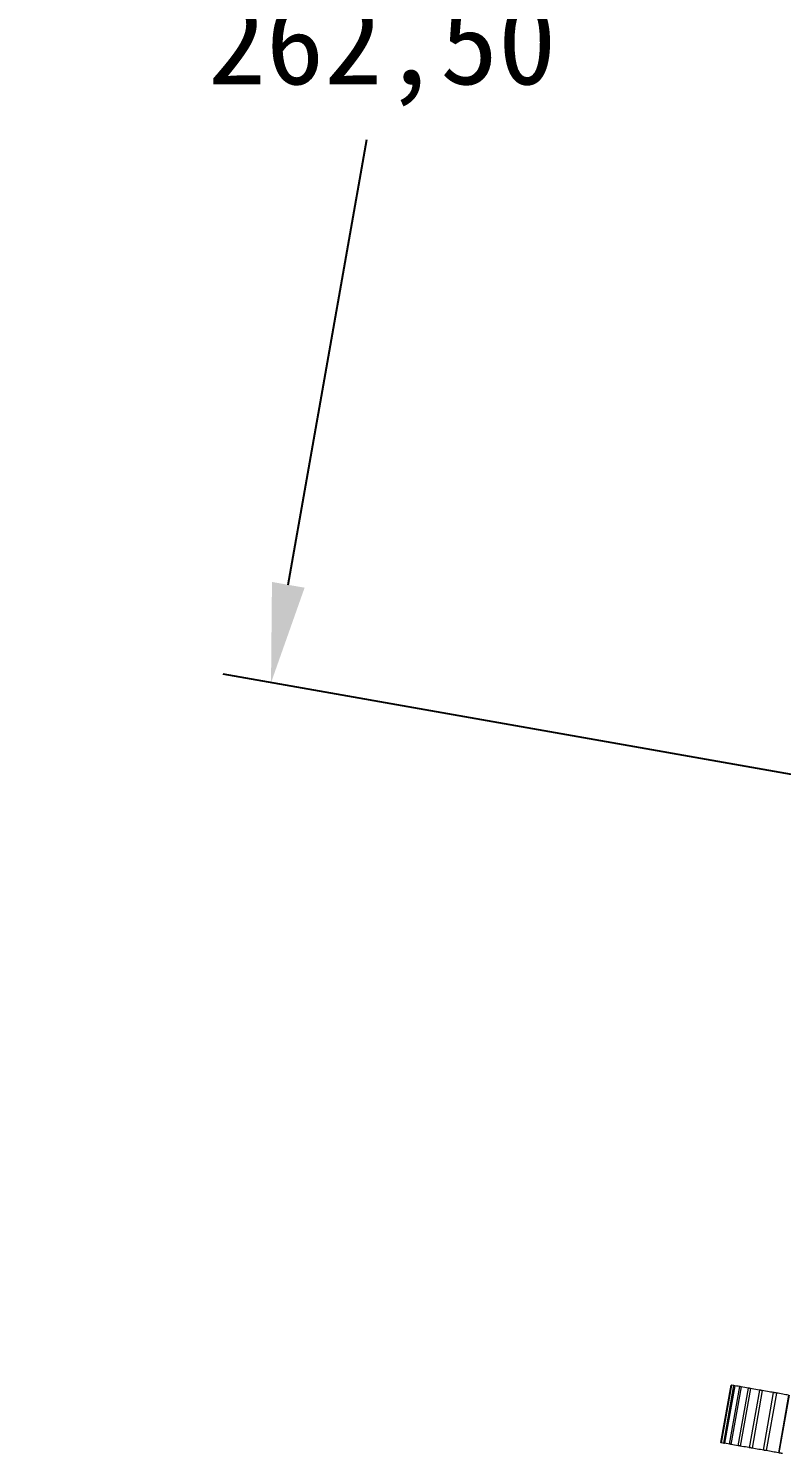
# Model space of a CAD drawing. Header units: millimetres. Extents: x 0 to 1189, y 0 to 841.
# Drawn here: x 884 to 914.9, y 596.2 to 654.7 of the extents above; entities that cross this region are included whole.
import ezdxf

# ---------------------------------------------------------------- set-up
doc = ezdxf.new("R2010")
doc.units = ezdxf.units.MM
doc.linetypes.add('CENTERX2', pattern=[20.32, 12.7, -2.54, 2.54, -2.54])
doc.layers.get('0').update_dxf_attribs({"lineweight": 18})
doc.layers.add('中心线层', color=1, linetype='CENTERX2', lineweight=15)
doc.layers.add('尺寸线层', color=3, linetype='Continuous', lineweight=18)
doc.dimstyles.new('ISO-25', dxfattribs={"dimtxt": 2.5, "dimasz": 2.5, "dimexe": 1.25, "dimexo": 0.625, "dimtad": 1, "dimtxsty": 'Standard', "dimcen": 2.5, "dimdle": 5, "dimadec": 0, "dimazin": 0, "dimtfac": 1, "dimtmove": 0, "dimatfit": 3, "dimfxl": 1, "dimarcsym": 0})

# ---------------------------------------------------------------- blocks, each defined once
blk = doc.blocks.new('*X31')
at = {"layer": '尺寸线层'}
for points in [[(932.073, 650.166), (933.412, 649.93), (932.034, 646.03)], [(930.135, 639.175), (931.475, 638.939), (931.513, 643.075)]]:
    blk.add_hatch(color=0, dxfattribs=at).paths.add_polyline_path(points, flags=0)
at = {"layer": '尺寸线层', "color": 0, "linetype": 'Continuous', "lineweight": -2}
for p, q in [((932.743, 650.048), (933.451, 654.066)), ((943.429, 644.021), (930.065, 646.377)), ((932.034, 646.03), (931.513, 643.075)), ((942.908, 641.066), (929.544, 643.422)), ((930.805, 639.057), (930.096, 635.039)), ((930.096, 635.039), (916.88, 635.039))]:
    blk.add_line(p, q, dxfattribs=at)
at = {"layer": '尺寸线层', "color": 0, "insert": (922.726, 638.606), "char_height": 3.5, "width": 23.38547, "attachment_point": 5}
blk.add_mtext('15,00', dxfattribs=at)
blk = doc.blocks.new('*X32')
at = {"layer": '尺寸线层'}
for points in [[(901.729, 675.662), (903.069, 675.426), (903.107, 679.562)], [(894.03, 631.996), (895.369, 631.76), (893.991, 627.86)]]:
    blk.add_hatch(color=0, dxfattribs=at).paths.add_polyline_path(points, flags=0)
at = {"layer": '尺寸线层', "color": 0, "linetype": 'Continuous', "lineweight": -2}
for p, q in [((930.929, 674.657), (901.138, 679.91)), ((902.399, 675.544), (899.178, 657.278)), ((894.699, 631.878), (897.92, 650.144)), ((921.812, 622.954), (892.021, 628.207))]:
    blk.add_line(p, q, dxfattribs=at)
at = {"layer": '尺寸线层', "color": 0, "insert": (898.549, 653.711), "char_height": 3.5, "width": 29.01676, "attachment_point": 5}
blk.add_mtext('262,50', dxfattribs=at)

msp = doc.modelspace()

# ---------------------------------------------------------------- linework, layer by layer
at = {"color": 7, "linetype": 'Continuous', "lineweight": 15}
for p, q in [((912.4484, 596.681), (912.8651, 599.0445)), ((912.8772, 599.0424), (912.4604, 596.6789)), ((912.5634, 596.6607), (912.9801, 599.0243)), ((913.016, 599.0179), (912.5992, 596.6544)), ((912.8026, 596.6185), (913.2193, 598.9821)), ((913.2781, 598.9717), (912.8613, 596.6082)), ((913.1601, 596.5555), (913.5769, 598.919)), ((913.6571, 598.9049), (913.2404, 596.5414)), ((913.6272, 596.4732), (914.044, 598.8367)), ((914.1437, 598.8191), (913.7269, 596.4556)), ((914.1923, 596.3735), (914.6091, 598.737)), ((914.7258, 598.7165), (914.3091, 596.3529)), ((915.2236, 598.6287), (914.8069, 596.2651)), ((914.8415, 596.259), (915.2583, 598.6226))]:
    msp.add_line(p, q, dxfattribs=at)
for points in [[(912.9801, 599.0243), (912.9462, 599.0302), (912.8772, 599.0424)], [(913.2193, 598.9821), (913.1609, 598.9924), (913.0882, 599.0052), (913.016, 599.0179)], [(913.2781, 598.9717), (913.2705, 598.9731), (913.263, 598.9744), (913.2556, 598.9757), (913.2482, 598.977), (913.2409, 598.9783), (913.2336, 598.9796), (913.2265, 598.9808), (913.2193, 598.9821)], [(913.5769, 598.919), (913.5726, 598.9198), (913.4991, 598.9327), (913.4254, 598.9457), (913.3517, 598.9587), (913.2781, 598.9717)], [(913.6571, 598.9049), (913.6469, 598.9067), (913.6367, 598.9085), (913.6266, 598.9103), (913.6165, 598.9121), (913.6065, 598.9138), (913.5966, 598.9156), (913.5867, 598.9173), (913.5769, 598.919)], [(914.044, 598.8367), (914.0185, 598.8412), (913.9474, 598.8537), (913.8756, 598.8664), (913.8032, 598.8791), (913.7303, 598.892), (913.6571, 598.9049)], [(914.1437, 598.8191), (914.131, 598.8213), (914.1184, 598.8236), (914.1059, 598.8258), (914.0934, 598.828), (914.081, 598.8302), (914.0686, 598.8324), (914.0562, 598.8345), (914.044, 598.8367)], [(914.6091, 598.737), (914.5559, 598.7464), (914.4898, 598.7581), (914.4226, 598.7699), (914.3542, 598.782), (914.2849, 598.7942), (914.2147, 598.8066), (914.1437, 598.8191)], [(914.7258, 598.7165), (914.7111, 598.7191), (914.6964, 598.7217), (914.6817, 598.7242), (914.6671, 598.7268), (914.6525, 598.7294), (914.638, 598.732), (914.6235, 598.7345), (914.6091, 598.737)], [(915.2236, 598.6287), (915.1668, 598.6387), (915.1083, 598.649), (915.0481, 598.6596), (914.9864, 598.6705), (914.9233, 598.6816), (914.8587, 598.693), (914.7929, 598.7046), (914.7258, 598.7165)], [(912.5634, 596.6607), (912.5295, 596.6667), (912.4604, 596.6789)], [(912.8026, 596.6185), (912.7442, 596.6288), (912.6715, 596.6417), (912.5992, 596.6544)], [(912.8613, 596.6082), (912.8538, 596.6095), (912.8463, 596.6108), (912.8388, 596.6121), (912.8314, 596.6135), (912.8241, 596.6147), (912.8169, 596.616), (912.8097, 596.6173), (912.8026, 596.6185)], [(913.1853, 596.5511), (913.1559, 596.5562), (913.0824, 596.5692), (913.0087, 596.5822), (912.935, 596.5952), (912.8613, 596.6082)], [(913.2404, 596.5414), (913.2301, 596.5432), (913.2199, 596.545), (913.2098, 596.5468), (913.1998, 596.5485), (913.1898, 596.5503), (913.1798, 596.552), (913.1699, 596.5538), (913.1601, 596.5555)], [(913.6272, 596.4732), (913.6018, 596.4776), (913.5306, 596.4902), (913.4588, 596.5028), (913.3864, 596.5156), (913.3136, 596.5284), (913.2404, 596.5414)], [(913.7269, 596.4556), (913.7143, 596.4578), (913.7017, 596.46), (913.6891, 596.4622), (913.6766, 596.4644), (913.6642, 596.4666), (913.6518, 596.4688), (913.6395, 596.471), (913.6272, 596.4732)], [(914.1923, 596.3735), (914.1392, 596.3829), (914.0731, 596.3945), (914.0058, 596.4064), (913.9375, 596.4184), (913.8681, 596.4307), (913.7979, 596.443), (913.7269, 596.4556)], [(914.3091, 596.3529), (914.2943, 596.3555), (914.2796, 596.3581), (914.2649, 596.3607), (914.2503, 596.3633), (914.2357, 596.3658), (914.2212, 596.3684), (914.2067, 596.371), (914.1923, 596.3735)], [(914.8069, 596.2651), (914.7501, 596.2751), (914.6916, 596.2855), (914.6314, 596.2961), (914.5697, 596.307), (914.5065, 596.3181), (914.4419, 596.3295), (914.3761, 596.3411), (914.3091, 596.3529)], [(914.8415, 596.259), (914.8287, 596.2613), (914.8069, 596.2651)], [(914.9724, 596.2359), (914.9559, 596.2389), (914.9395, 596.2418), (914.9231, 596.2447), (914.9067, 596.2475), (914.8903, 596.2504), (914.874, 596.2533), (914.8577, 596.2562), (914.8415, 596.259)]]:
    msp.add_lwpolyline(points, dxfattribs=at)
for centre, radius, start, end in [((912.5422, 597.1761), 1.8962, 79.825013, 80.19461), ((916.3831, 618.1544), 19.4304, 259.91335, 260.020693), ((912.1254, 594.8125), 1.8962, 79.825013, 80.19461), ((915.9664, 615.7908), 19.4304, 259.91335, 260.020693)]:
    msp.add_arc(centre, radius, start, end, dxfattribs=at)
at = {"layer": '中心线层'}
msp.add_line((913.8795, 624.3529), (977.4114, 613.1505), dxfattribs=at)

# ---------------------------------------------------------------- dimensions: what is measured, and where the dimension line sits
at = {"layer": '尺寸线层'}
for base, p1, p2, angle, picture, middle in [((893.9908, 627.8599), (930.9287, 674.6566), (921.8121, 622.9542), 259.99994, '*X32', (898.5491, 653.711)), ((931.5133, 643.0752), (943.4288, 644.0205), (942.9079, 641.0661), 260.000443, '*X31', (922.7261, 638.6064))]:
    dim = msp.add_linear_dim(base=base, p1=p1, p2=p2, angle=angle, dimstyle='ISO-25', override={"dimtxt": 3.5, "dimasz": 4.08, "dimexe": 2, "dimexo": 0, "dimgap": 1.524, "dimtih": 1, "dimtoh": 1, "dimlfac": 5, "dimzin": 0, "dimsah": 1, "dimdle": 8.16, "dimadec": 2, "dimtfill": 1, "dimtolj": 1, "dimtzin": 8}, dxfattribs=at)
    dim.commit()
    dim.dimension.update_dxf_attribs({"geometry": picture, "text_midpoint": middle})

doc.saveas('drawing.dxf')
